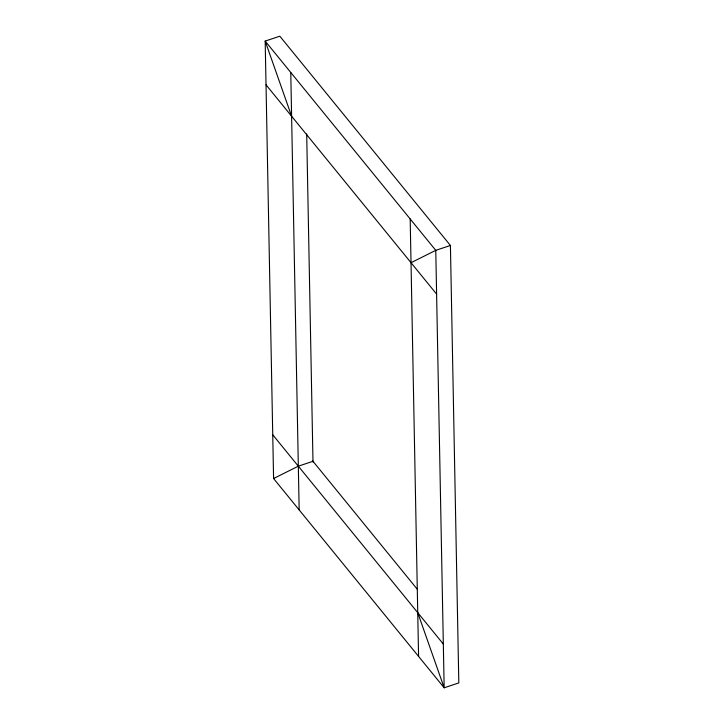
<?xml version="1.0" encoding="UTF-8"?>
<svg xmlns="http://www.w3.org/2000/svg" width="724" height="724" viewBox="0 0 724 724"><rect width="100%" height="100%" fill="white"/><g stroke="black" fill="none" stroke-linecap="round" stroke-linejoin="round"><path stroke-width="1.09" d="M411.015 262.703L435.767 250.35L450.418 245.472L458.817 682.922L444.165 687.8L273.582 478.528L265.183 41.078L279.835 36.2L450.418 245.472M273.582 478.528L298.333 466.175L312.985 461.297M266.025 84.826L436.608 294.098M312.379 460.555L417.467 589.472M272.74 434.78L443.323 644.052M291.609 116.211L265.183 41.078L435.767 250.35L444.165 687.8L417.739 612.667M410.182 218.956L418.581 656.406M306.695 133.913L312.994 462.084M290.767 72.472L299.166 509.913"/></g></svg>
